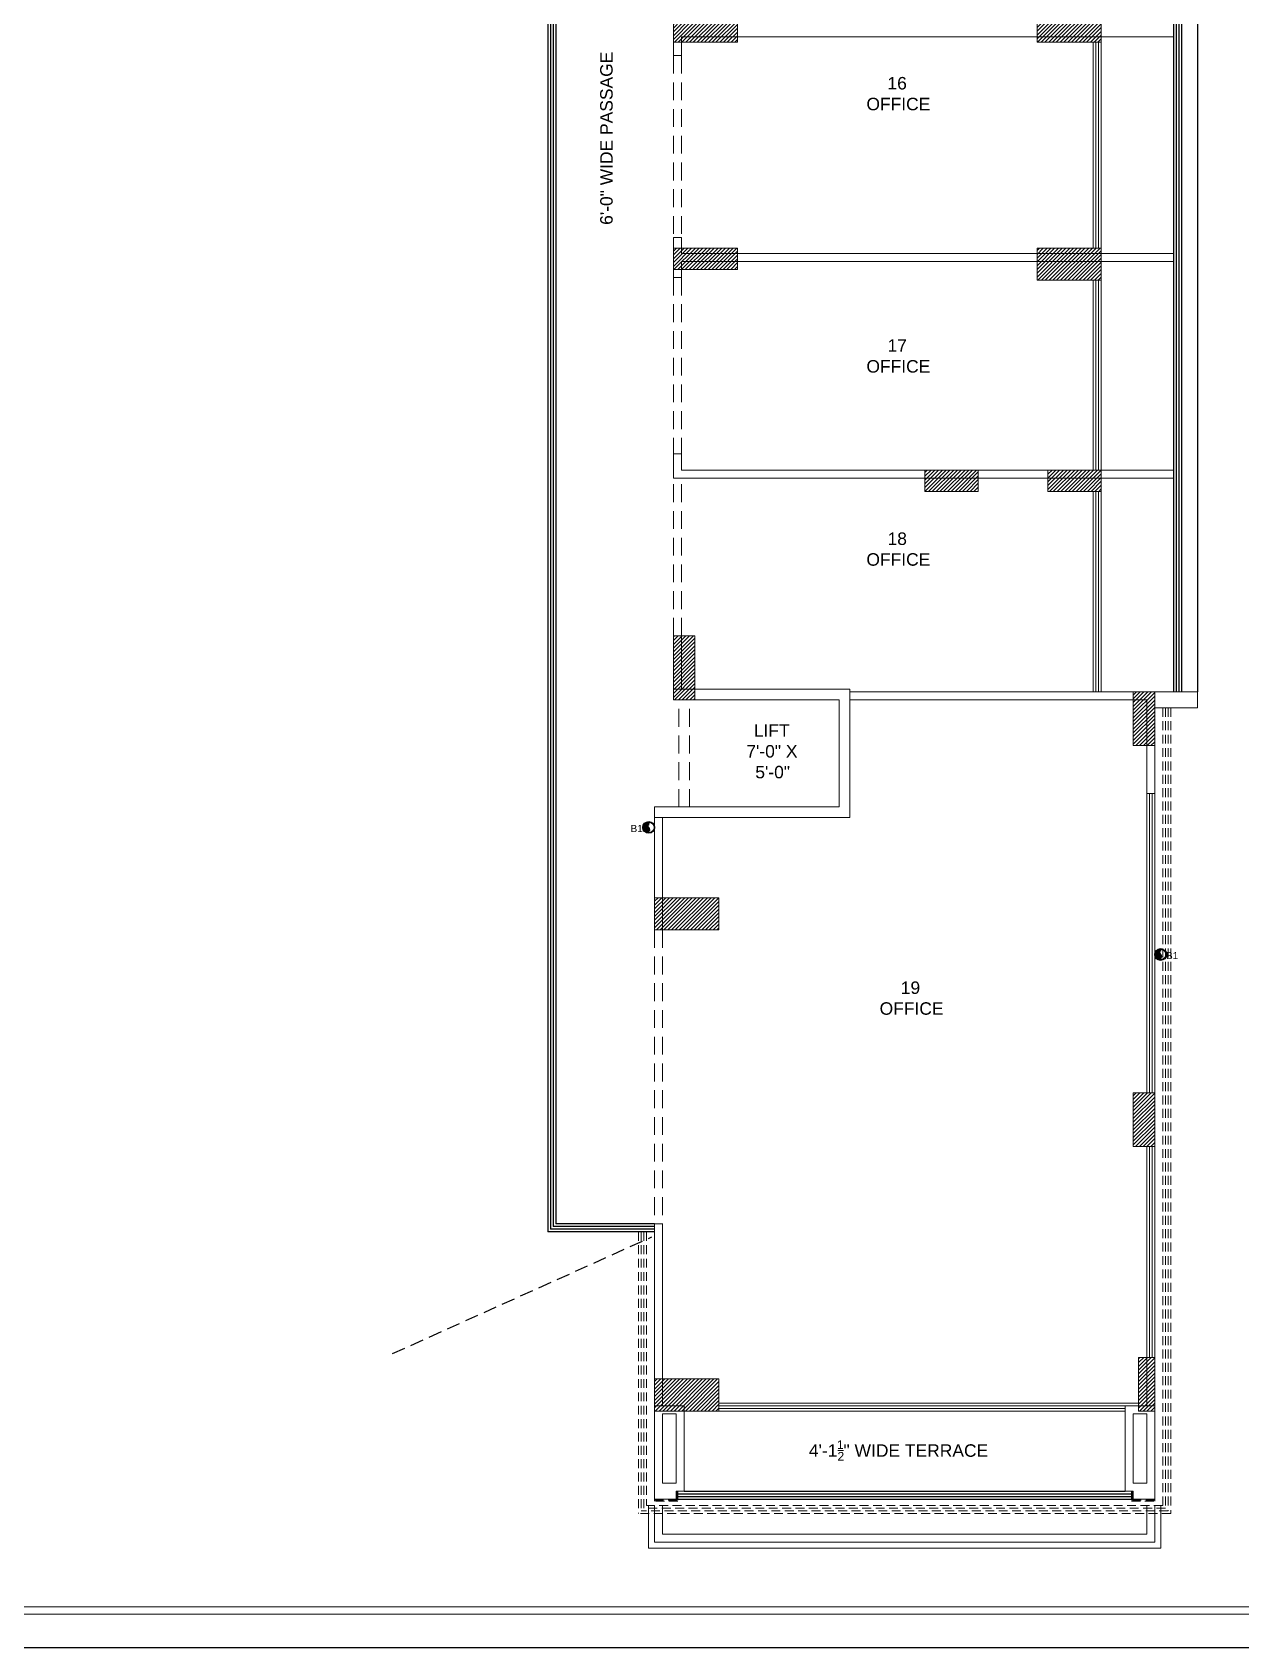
# Model space of a CAD drawing. Header units: inches. Extents: x 1807 to 67852, y 1160 to 20242.
# Drawn here: x 14572 to 15250, y 8125 to 9032 of the extents above; entities that cross this region are included whole.
import ezdxf

# ---------------------------------------------------------------- set-up
doc = ezdxf.new("R2010")
doc.units = ezdxf.units.IN
doc.header["$MEASUREMENT"] = 0
doc.linetypes.add('DASHED', pattern=[0.75, 0.5, -0.25])
doc.linetypes.add('DASHED2', pattern=[0.375, 0.25, -0.125])
for name, color, linetype, lineweight in [('02WINDOW & DOTTED', 8, 'Continuous', 20), ('4 upvc pip', 5, 'Continuous', 30), ('4 upvc pip hatch', 6, 'Continuous', 5), ('4. UPCV', 6, 'Continuous', 30), ('A-HATCH', 252, 'Continuous', 13), ('column_01', 7, 'Continuous', 18), ('dotted line 4', 32, 'DASHED2', 30), ('HATCH', 8, 'Continuous', 0), ('RAILING', 8, 'Continuous', 25), ('SHOP TEXT', 7, 'Continuous', 15), ('wall', 7, 'Continuous', 20)]:
    doc.layers.add(name, color=color, linetype=linetype, lineweight=lineweight)
doc.styles.add('Krupalu 1', font='arial.ttf')
pattern_1 = [(45, (0, -2407.892), (-1.0606601718, 1.0606601718), [])]

# ---------------------------------------------------------------- blocks, each defined once
blk = doc.blocks.new('rtytrut')
at = {"layer": 'HATCH'}
h = blk.add_hatch(dxfattribs=at)
h.set_pattern_fill('ANSI31', color=256, scale=12, style=0)
h.set_pattern_definition(pattern_1)
h.paths.add_polyline_path([(135781.18, -630540.39), (135817.18, -630540.39), (135817.18, -630552.39), (135781.18, -630552.39)])
h = blk.add_hatch(dxfattribs=at)
h.set_pattern_fill('ANSI31', color=256, scale=12, style=0)
h.set_pattern_definition(pattern_1)
h.paths.add_polyline_path([(136021.18, -630534.39), (135985.18, -630534.39), (135985.18, -630552.39), (136021.18, -630552.39)])
h = blk.add_hatch(dxfattribs=at)
h.set_pattern_fill('ANSI31', color=256, scale=12, style=0)
h.set_pattern_definition(pattern_1)
h.paths.add_polyline_path([(135781.18, -630679.89), (135817.18, -630679.89), (135817.18, -630667.89), (135781.18, -630667.89)])
h = blk.add_hatch(dxfattribs=at)
h.set_pattern_fill('ANSI31', color=256, scale=12, style=0)
h.set_pattern_definition(pattern_1)
h.paths.add_polyline_path([(136021.18, -630685.89), (135985.18, -630685.89), (135985.18, -630667.89), (136021.18, -630667.89)])
h = blk.add_hatch(dxfattribs=at)
h.set_pattern_fill('ANSI31', color=256, scale=12, style=0)
h.set_pattern_definition(pattern_1)
h.paths.add_polyline_path([(135922.18, -630804.39), (135952.18, -630804.39), (135952.18, -630792.39), (135922.18, -630792.39)])
h = blk.add_hatch(dxfattribs=at)
h.set_pattern_fill('ANSI31', color=256, scale=12, style=0)
h.set_pattern_definition(pattern_1)
h.paths.add_polyline_path([(136021.18, -630804.39), (135991.18, -630804.39), (135991.18, -630792.39), (136021.18, -630792.39)])
h = blk.add_hatch(dxfattribs=at)
h.set_pattern_fill('ANSI31', color=256, scale=12, style=0)
h.set_pattern_definition(pattern_1)
h.paths.add_polyline_path([(135793.18, -630921.39), (135793.18, -630885.39), (135781.18, -630885.39), (135781.18, -630921.39)])
h = blk.add_hatch(dxfattribs=at)
h.set_pattern_fill('ANSI31', color=256, scale=12, style=0)
h.set_pattern_definition(pattern_1)
h.paths.add_polyline_path([(136039.18, -630916.89), (136039.18, -630946.89), (136051.18, -630946.89), (136051.18, -630916.89)])
h = blk.add_hatch(dxfattribs=at)
h.set_pattern_fill('ANSI31', color=256, scale=12, style=0)
h.set_pattern_definition(pattern_1)
h.paths.add_polyline_path([(135770.68, -631032.39), (135806.68, -631032.39), (135806.68, -631050.39), (135770.68, -631050.39)])
h = blk.add_hatch(dxfattribs=at)
h.set_pattern_fill('ANSI31', color=256, scale=12, style=0)
h.set_pattern_definition(pattern_1)
h.paths.add_polyline_path([(136039.18, -631141.89), (136039.18, -631171.89), (136051.18, -631171.89), (136051.18, -631141.89)])
h = blk.add_hatch(dxfattribs=at)
h.set_pattern_fill('ANSI31', color=256, scale=12, style=0)
h.set_pattern_definition(pattern_1)
h.paths.add_polyline_path([(136051.18, -631320.39), (136051.18, -631290.39), (136042.18, -631290.39), (136042.18, -631320.39)])
h = blk.add_hatch(dxfattribs=at)
h.set_pattern_fill('ANSI31', color=256, scale=12, style=0)
h.set_pattern_definition(pattern_1)
h.paths.add_polyline_path([(135770.68, -631302.39), (135806.68, -631302.39), (135806.68, -631320.39), (135770.68, -631320.39)])
at = {"layer": 'column_01'}
for points in [[(135781.18, -630540.39), (135817.18, -630540.39), (135817.18, -630552.39), (135781.18, -630552.39)], [(136021.18, -630534.39), (135985.18, -630534.39), (135985.18, -630552.39), (136021.18, -630552.39)], [(135781.18, -630679.89), (135817.18, -630679.89), (135817.18, -630667.89), (135781.18, -630667.89)], [(136021.18, -630685.89), (135985.18, -630685.89), (135985.18, -630667.89), (136021.18, -630667.89)], [(135922.18, -630804.39), (135952.18, -630804.39), (135952.18, -630792.39), (135922.18, -630792.39)], [(136021.18, -630804.39), (135991.18, -630804.39), (135991.18, -630792.39), (136021.18, -630792.39)], [(135793.18, -630921.39), (135793.18, -630885.39), (135781.18, -630885.39), (135781.18, -630921.39)], [(136039.18, -630916.89), (136039.18, -630946.89), (136051.18, -630946.89), (136051.18, -630916.89)], [(135770.68, -631032.39), (135806.68, -631032.39), (135806.68, -631050.39), (135770.68, -631050.39)], [(136039.18, -631141.89), (136039.18, -631171.89), (136051.18, -631171.89), (136051.18, -631141.89)], [(136051.18, -631320.39), (136051.18, -631290.39), (136042.18, -631290.39), (136042.18, -631320.39)], [(135770.68, -631302.39), (135806.68, -631302.39), (135806.68, -631320.39), (135770.68, -631320.39)]]:
    blk.add_lwpolyline(points, close=True, dxfattribs=at)

msp = doc.modelspace()

# ---------------------------------------------------------------- hatches: boundary and pattern name
at = {"layer": '4 upvc pip hatch', "ltscale": 10}
h = msp.add_hatch(dxfattribs=at)
h.set_pattern_fill('ANSI31', color=256, scale=3, angle=180, style=0)
h.set_pattern_definition([(225, (78602.35774, 149311.60004), (0.2651650429, -0.2651650429), [])])
edge = h.paths.add_edge_path()
edge.add_spline(control_points=[(14917.97, 8588.63), (14917.56, 8588.07), (14916.53, 8586.68), (14918.8, 8584.62), (14917.81, 8583.23), (14917.41, 8582.66)], knot_values=[0, 0, 0, 0, 1.259254, 3.09623, 4.348223, 4.348223, 4.348223, 4.348223], degree=3, periodic=0)
edge.add_arc((14917.76, 8585.64), 3, 83.26204, 180)
edge.add_arc((14917.76, 8585.64), 3, 180, 265.93661)
h = msp.add_hatch(dxfattribs=at)
h.set_pattern_fill('ANSI31', color=256, scale=3, angle=180, style=0)
h.set_pattern_definition([(225, (78889.4589, 149240.29438), (0.2651650429, -0.2651650429), [])])
edge = h.paths.add_edge_path()
edge.add_spline(control_points=[(15205.08, 8517.32), (15204.66, 8516.76), (15203.63, 8515.37), (15205.9, 8513.32), (15204.91, 8511.92), (15204.51, 8511.35)], knot_values=[0, 0, 0, 0, 1.259254, 3.09623, 4.348223, 4.348223, 4.348223, 4.348223], degree=3, periodic=0)
edge.add_arc((15204.86, 8514.33), 3, 83.26204, 180)
edge.add_arc((15204.86, 8514.33), 3, 180, 265.93661)

# ---------------------------------------------------------------- linework, layer by layer
at = {"layer": '02WINDOW & DOTTED', "linetype": 'DASHED', "ltscale": 20}
for p, q in [((14931.56, 9018.67), (14931.56, 8916.67)), ((14931.56, 9018.67), (14931.56, 8916.67)), ((14931.56, 9018.67), (14931.56, 8916.67)), ((14931.56, 9018.67), (14931.56, 8916.67)), ((14936.06, 9018.67), (14936.06, 8916.67)), ((14936.06, 9018.67), (14936.06, 8916.67)), ((14936.06, 9018.67), (14936.06, 8916.67)), ((14936.06, 9018.67), (14936.06, 8916.67)), ((14931.56, 8894.17), (14931.56, 8795.17)), ((14931.56, 8894.17), (14931.56, 8795.17)), ((14931.56, 8894.17), (14931.56, 8795.17)), ((14931.56, 8894.17), (14931.56, 8795.17)), ((14936.06, 8894.17), (14936.06, 8795.17)), ((14936.06, 8894.17), (14936.06, 8795.17)), ((14936.06, 8894.17), (14936.06, 8795.17)), ((14936.06, 8894.17), (14936.06, 8795.17)), ((14931.56, 8693.17), (14931.56, 8781.67)), ((14931.56, 8693.17), (14931.56, 8781.67)), ((14931.56, 8693.17), (14931.56, 8781.67)), ((14931.56, 8693.17), (14931.56, 8781.67)), ((14936.06, 8693.17), (14936.06, 8781.67)), ((14936.06, 8693.17), (14936.06, 8781.67)), ((14936.06, 8693.17), (14936.06, 8781.67)), ((14936.06, 8693.17), (14936.06, 8781.67)), ((14934.56, 8597.17), (14934.56, 8657.17)), ((14934.56, 8597.17), (14934.56, 8657.17)), ((14934.56, 8597.17), (14934.56, 8657.17)), ((14934.56, 8597.17), (14934.56, 8657.17)), ((14940.56, 8597.17), (14940.56, 8657.17)), ((14940.56, 8597.17), (14940.56, 8657.17)), ((14940.56, 8597.17), (14940.56, 8657.17)), ((14940.56, 8597.17), (14940.56, 8657.17)), ((14921.06, 8528.17), (14921.06, 8363.17)), ((14921.06, 8528.17), (14921.06, 8363.17)), ((14921.06, 8528.17), (14921.06, 8363.17)), ((14921.06, 8528.17), (14921.06, 8363.17)), ((14925.56, 8528.17), (14925.56, 8363.17)), ((14925.56, 8528.17), (14925.56, 8363.17)), ((14925.56, 8528.17), (14925.56, 8363.17)), ((14925.56, 8528.17), (14925.56, 8363.17))]:
    msp.add_line(p, q, dxfattribs=at)
at = {"layer": '02WINDOW & DOTTED', "ltscale": 20}
for p, q in [((15167.06, 9026.17), (15167.06, 8910.67)), ((15167.06, 9026.17), (15167.06, 8910.67)), ((15167.06, 9026.17), (15167.06, 8910.67)), ((15167.06, 9026.17), (15167.06, 8910.67)), ((15168.56, 9026.17), (15168.56, 8910.67)), ((15168.56, 9026.17), (15168.56, 8910.67)), ((15168.56, 9026.17), (15168.56, 8910.67)), ((15168.56, 9026.17), (15168.56, 8910.67)), ((15170.06, 9026.17), (15170.06, 8910.67)), ((15170.06, 9026.17), (15170.06, 8910.67)), ((15170.06, 9026.17), (15170.06, 8910.67)), ((15170.06, 9026.17), (15170.06, 8910.67)), ((15171.56, 9026.17), (15171.56, 8910.67)), ((15171.56, 9026.17), (15171.56, 8910.67)), ((15171.56, 9026.17), (15171.56, 8910.67)), ((15171.56, 9026.17), (15171.56, 8910.67)), ((15167.06, 8892.67), (15167.06, 8786.17)), ((15167.06, 8892.67), (15167.06, 8786.17)), ((15167.06, 8892.67), (15167.06, 8786.17)), ((15167.06, 8892.67), (15167.06, 8786.17)), ((15168.56, 8892.67), (15168.56, 8786.17)), ((15168.56, 8892.67), (15168.56, 8786.17)), ((15168.56, 8892.67), (15168.56, 8786.17)), ((15168.56, 8892.67), (15168.56, 8786.17)), ((15170.06, 8892.67), (15170.06, 8786.17)), ((15170.06, 8892.67), (15170.06, 8786.17)), ((15170.06, 8892.67), (15170.06, 8786.17)), ((15170.06, 8892.67), (15170.06, 8786.17)), ((15171.56, 8892.67), (15171.56, 8786.17)), ((15171.56, 8892.67), (15171.56, 8786.17)), ((15171.56, 8892.67), (15171.56, 8786.17)), ((15171.56, 8892.67), (15171.56, 8786.17)), ((15167.06, 8774.17), (15167.06, 8661.67)), ((15167.06, 8774.17), (15167.06, 8661.67)), ((15167.06, 8774.17), (15167.06, 8661.67)), ((15167.06, 8774.17), (15167.06, 8661.67)), ((15168.56, 8774.17), (15168.56, 8661.67)), ((15168.56, 8774.17), (15168.56, 8661.67)), ((15168.56, 8774.17), (15168.56, 8661.67)), ((15168.56, 8774.17), (15168.56, 8661.67)), ((15170.06, 8774.17), (15170.06, 8661.67)), ((15170.06, 8774.17), (15170.06, 8661.67)), ((15170.06, 8774.17), (15170.06, 8661.67)), ((15170.06, 8774.17), (15170.06, 8661.67)), ((15171.56, 8774.17), (15171.56, 8661.67)), ((15171.56, 8774.17), (15171.56, 8661.67)), ((15171.56, 8774.17), (15171.56, 8661.67)), ((15171.56, 8774.17), (15171.56, 8661.67)), ((15197.06, 8604.67), (15197.06, 8436.67)), ((15197.06, 8604.67), (15197.06, 8436.67)), ((15197.06, 8604.67), (15197.06, 8436.67)), ((15197.06, 8604.67), (15197.06, 8436.67)), ((15198.56, 8604.67), (15198.56, 8436.67)), ((15198.56, 8604.67), (15198.56, 8436.67)), ((15198.56, 8604.67), (15198.56, 8436.67)), ((15198.56, 8604.67), (15198.56, 8436.67)), ((15200.06, 8604.67), (15200.06, 8436.67)), ((15200.06, 8604.67), (15200.06, 8436.67)), ((15200.06, 8604.67), (15200.06, 8436.67)), ((15200.06, 8604.67), (15200.06, 8436.67)), ((15201.56, 8604.67), (15201.56, 8436.67)), ((15201.56, 8604.67), (15201.56, 8436.67)), ((15201.56, 8604.67), (15201.56, 8436.67)), ((15201.56, 8604.67), (15201.56, 8436.67)), ((15197.06, 8288.17), (15197.06, 8406.67)), ((15197.06, 8288.17), (15197.06, 8406.67)), ((15197.06, 8288.17), (15197.06, 8406.67)), ((15197.06, 8288.17), (15197.06, 8406.67)), ((15198.56, 8288.17), (15198.56, 8406.67)), ((15198.56, 8288.17), (15198.56, 8406.67)), ((15198.56, 8288.17), (15198.56, 8406.67)), ((15198.56, 8288.17), (15198.56, 8406.67)), ((15200.06, 8288.17), (15200.06, 8406.67)), ((15200.06, 8288.17), (15200.06, 8406.67)), ((15200.06, 8288.17), (15200.06, 8406.67)), ((15200.06, 8288.17), (15200.06, 8406.67)), ((15201.56, 8288.17), (15201.56, 8406.67)), ((15201.56, 8288.17), (15201.56, 8406.67)), ((15201.56, 8288.17), (15201.56, 8406.67)), ((15201.56, 8288.17), (15201.56, 8406.67)), ((14957.06, 8262.67), (15192.56, 8262.67)), ((14957.06, 8262.67), (15192.56, 8262.67)), ((14957.06, 8262.67), (15192.56, 8262.67)), ((14957.06, 8262.67), (15192.56, 8262.67)), ((14957.06, 8261.17), (15192.56, 8261.17)), ((14957.06, 8261.17), (15192.56, 8261.17)), ((14957.06, 8261.17), (15192.56, 8261.17)), ((14957.06, 8261.17), (15192.56, 8261.17)), ((14957.06, 8259.67), (15185.06, 8259.67)), ((14957.06, 8259.67), (15185.06, 8259.67)), ((14957.06, 8259.67), (15185.06, 8259.67)), ((14957.06, 8259.67), (15185.06, 8259.67)), ((14957.06, 8258.17), (15185.06, 8258.17)), ((14957.06, 8258.17), (15185.06, 8258.17)), ((14957.06, 8258.17), (15185.06, 8258.17)), ((14957.06, 8258.17), (15185.06, 8258.17))]:
    msp.add_line(p, q, dxfattribs=at)
at = {"layer": '02WINDOW & DOTTED', "linetype": 'DASHED', "ltscale": 10}
for p, q in [((15206.06, 8652.67), (15206.06, 8205.17)), ((15206.06, 8652.67), (15206.06, 8205.17)), ((15206.06, 8652.67), (15206.06, 8205.17)), ((15206.06, 8652.67), (15206.06, 8205.17)), ((15207.56, 8652.67), (15207.56, 8203.67)), ((15207.56, 8652.67), (15207.56, 8203.67)), ((15207.56, 8652.67), (15207.56, 8203.67)), ((15207.56, 8652.67), (15207.56, 8203.67)), ((15209.06, 8652.67), (15209.06, 8202.17)), ((15209.06, 8652.67), (15209.06, 8202.17)), ((15209.06, 8652.67), (15209.06, 8202.17)), ((15209.06, 8652.67), (15209.06, 8202.17)), ((15210.56, 8652.67), (15210.56, 8200.67)), ((15210.56, 8652.67), (15210.56, 8200.67)), ((15210.56, 8652.67), (15210.56, 8200.67)), ((15210.56, 8652.67), (15210.56, 8200.67)), ((14912.06, 8358.67), (14912.06, 8200.67)), ((14912.06, 8358.67), (14912.06, 8200.67)), ((14912.06, 8358.67), (14912.06, 8200.67)), ((14912.06, 8358.67), (14912.06, 8200.67)), ((14913.56, 8358.67), (14913.56, 8202.17)), ((14913.56, 8358.67), (14913.56, 8202.17)), ((14913.56, 8358.67), (14913.56, 8202.17)), ((14913.56, 8358.67), (14913.56, 8202.17)), ((14915.06, 8358.67), (14915.06, 8203.67)), ((14915.06, 8358.67), (14915.06, 8203.67)), ((14915.06, 8358.67), (14915.06, 8203.67)), ((14915.06, 8358.67), (14915.06, 8203.67)), ((14916.56, 8358.67), (14916.56, 8205.17)), ((14916.56, 8358.67), (14916.56, 8205.17)), ((14916.56, 8358.67), (14916.56, 8205.17)), ((14916.56, 8358.67), (14916.56, 8205.17)), ((14933.56, 8213.17), (14933.56, 8208.17)), ((14933.56, 8213.17), (14933.56, 8208.17)), ((14933.56, 8213.17), (14933.56, 8208.17)), ((14933.56, 8213.17), (14933.56, 8208.17)), ((14934.06, 8213.17), (14934.06, 8207.67)), ((14934.06, 8213.17), (14934.06, 8207.67)), ((14934.06, 8213.17), (14934.06, 8207.67)), ((14934.06, 8213.17), (14934.06, 8207.67)), ((15188.56, 8213.17), (15188.56, 8207.67)), ((15188.56, 8213.17), (15188.56, 8207.67)), ((15188.56, 8213.17), (15188.56, 8207.67)), ((15188.56, 8213.17), (15188.56, 8207.67)), ((15189.06, 8213.17), (15189.06, 8208.17)), ((15189.06, 8213.17), (15189.06, 8208.17)), ((15189.06, 8213.17), (15189.06, 8208.17)), ((15189.06, 8213.17), (15189.06, 8208.17)), ((15207.56, 8203.67), (14915.06, 8203.67)), ((15207.56, 8203.67), (14915.06, 8203.67)), ((15207.56, 8203.67), (14915.06, 8203.67)), ((15207.56, 8203.67), (14915.06, 8203.67)), ((15206.06, 8205.17), (14916.56, 8205.17)), ((15206.06, 8205.17), (14916.56, 8205.17)), ((15206.06, 8205.17), (14916.56, 8205.17)), ((15206.06, 8205.17), (14916.56, 8205.17)), ((14921.06, 8208.67), (14921.06, 8207.67)), ((14921.06, 8208.67), (14921.06, 8207.67)), ((14921.06, 8208.67), (14921.06, 8207.67)), ((14921.06, 8208.67), (14921.06, 8207.67)), ((14933.56, 8208.17), (14921.06, 8208.17)), ((14933.56, 8208.17), (14921.06, 8208.17)), ((14933.56, 8208.17), (14921.06, 8208.17)), ((14933.56, 8208.17), (14921.06, 8208.17)), ((14934.06, 8207.67), (14921.06, 8207.67)), ((14934.06, 8207.67), (14921.06, 8207.67)), ((14934.06, 8207.67), (14921.06, 8207.67)), ((14934.06, 8207.67), (14921.06, 8207.67)), ((15188.56, 8207.67), (15201.56, 8207.67)), ((15188.56, 8207.67), (15201.56, 8207.67)), ((15188.56, 8207.67), (15201.56, 8207.67)), ((15188.56, 8207.67), (15201.56, 8207.67)), ((15189.06, 8208.17), (15201.56, 8208.17)), ((15189.06, 8208.17), (15201.56, 8208.17)), ((15189.06, 8208.17), (15201.56, 8208.17)), ((15189.06, 8208.17), (15201.56, 8208.17)), ((15201.56, 8208.67), (15201.56, 8207.67)), ((15201.56, 8208.67), (15201.56, 8207.67)), ((15201.56, 8208.67), (15201.56, 8207.67)), ((15201.56, 8208.67), (15201.56, 8207.67)), ((15210.56, 8200.67), (14912.06, 8200.67)), ((15210.56, 8200.67), (14912.06, 8200.67)), ((15210.56, 8200.67), (14912.06, 8200.67)), ((15210.56, 8200.67), (14912.06, 8200.67)), ((15209.06, 8202.17), (14913.56, 8202.17)), ((15209.06, 8202.17), (14913.56, 8202.17)), ((15209.06, 8202.17), (14913.56, 8202.17)), ((15209.06, 8202.17), (14913.56, 8202.17))]:
    msp.add_line(p, q, dxfattribs=at)
at = {"layer": '4 upvc pip'}
msp.add_lwpolyline([(13894.17, 9838.79), (16317.37, 9838.79), (16317.37, 8125.42), (13894.17, 8125.42)], close=True, dxfattribs=at)
at = {"layer": '4. UPCV', "ltscale": 10}
for centre, radius in [((14917.76, 8585.64), 3.3), ((14917.76, 8585.64), 3), ((15204.86, 8514.33), 3.3), ((15204.86, 8514.33), 3)]:
    msp.add_circle(centre, radius, dxfattribs=at)
for points in [[(14917.97, 8588.63), (14917.56, 8588.07), (14916.53, 8586.68), (14918.8, 8584.62), (14917.81, 8583.23), (14917.41, 8582.66)], [(15205.08, 8517.32), (15204.66, 8516.76), (15203.63, 8515.37), (15205.9, 8513.32), (15204.91, 8511.92), (15204.51, 8511.35)]]:
    msp.add_open_spline(points, degree=3, knots=[0, 0, 0, 0, 1.888881, 4.644345, 6.522333, 6.522333, 6.522333, 6.522333], dxfattribs=at)
at = {"layer": 'A-HATCH'}
for points in [[(16251.63, 9820.03), (13955.84, 9820.03, 0.414214), (13912.94, 9777.12), (13912.94, 8191.17, 0.414214), (13959.92, 8144.18), (16248.57, 8144.18, 0.414214), (16298.61, 8194.22), (16298.61, 9773.04, 0.414214)], [(16251.63, 9815.86), (13955.84, 9815.86, 0.414214), (13917.11, 9777.12), (13917.11, 8191.17, 0.414214), (13959.92, 8148.35), (16248.57, 8148.35, 0.414214), (16294.44, 8194.22), (16294.44, 9773.04, 0.414214)]]:
    msp.add_lwpolyline(points, format="xyb", close=True, dxfattribs=at)
at = {"layer": 'dotted line 4', "ltscale": 30}
msp.add_line((14774.06, 8290.44), (14919.56, 8355.93), dxfattribs=at)
at = {"layer": 'RAILING'}
for p, q in [((15212.06, 9395.17), (15212.06, 8661.67)), ((15212.06, 9395.17), (15212.06, 8661.67)), ((15212.06, 9395.17), (15212.06, 8661.67)), ((15213.56, 9395.17), (15213.56, 8661.67)), ((15213.56, 9395.17), (15213.56, 8661.67)), ((15213.56, 9395.17), (15213.56, 8661.67)), ((15213.56, 9395.17), (15213.56, 8661.67)), ((15215.06, 9395.17), (15215.06, 8661.67)), ((15215.06, 9395.17), (15215.06, 8661.67)), ((15215.06, 9395.17), (15215.06, 8661.67)), ((15215.06, 9395.17), (15215.06, 8661.67)), ((15216.56, 9395.17), (15216.56, 8661.67)), ((15216.56, 9395.17), (15216.56, 8661.67)), ((15216.56, 9395.17), (15216.56, 8661.67)), ((15216.56, 9395.17), (15216.56, 8661.67)), ((15225.56, 9395.17), (15225.56, 8661.67)), ((15225.56, 9395.17), (15225.56, 8661.67)), ((15225.56, 9395.17), (15225.56, 8661.67)), ((15225.56, 9395.17), (15225.56, 8661.67)), ((14864.06, 9372.67), (14864.06, 8361.67)), ((14864.06, 9372.67), (14864.06, 8361.67)), ((14864.06, 9372.67), (14864.06, 8361.67)), ((14864.06, 9372.67), (14864.06, 8361.67)), ((14865.56, 9372.67), (14865.56, 8363.17)), ((14865.56, 9372.67), (14865.56, 8363.17)), ((14865.56, 9372.67), (14865.56, 8363.17)), ((14865.56, 9372.67), (14865.56, 8363.17)), ((14861.06, 9368.17), (14861.06, 8358.67)), ((14861.06, 9368.17), (14861.06, 8358.67)), ((14861.06, 9368.17), (14861.06, 8358.67)), ((14861.06, 9368.17), (14861.06, 8358.67)), ((14862.56, 9368.17), (14862.56, 8360.17)), ((14862.56, 9368.17), (14862.56, 8360.17)), ((14862.56, 9368.17), (14862.56, 8360.17)), ((14862.56, 9368.17), (14862.56, 8360.17)), ((14921.06, 8358.67), (14861.06, 8358.67)), ((14921.06, 8358.67), (14861.06, 8358.67)), ((14921.06, 8358.67), (14861.06, 8358.67)), ((14921.06, 8358.67), (14861.06, 8358.67)), ((14921.06, 8360.17), (14862.56, 8360.17)), ((14921.06, 8360.17), (14862.56, 8360.17)), ((14921.06, 8360.17), (14862.56, 8360.17)), ((14921.06, 8360.17), (14862.56, 8360.17)), ((14921.06, 8361.67), (14864.06, 8361.67)), ((14921.06, 8361.67), (14864.06, 8361.67)), ((14921.06, 8361.67), (14864.06, 8361.67)), ((14921.06, 8361.67), (14864.06, 8361.67)), ((14921.06, 8363.17), (14865.56, 8363.17)), ((14921.06, 8363.17), (14865.56, 8363.17)), ((14921.06, 8363.17), (14865.56, 8363.17)), ((14921.06, 8363.17), (14865.56, 8363.17)), ((14933.06, 8211.67), (15189.56, 8211.67)), ((14933.06, 8211.67), (15189.56, 8211.67)), ((14933.06, 8211.67), (15189.56, 8211.67)), ((14933.06, 8211.67), (15189.56, 8211.67)), ((14937.56, 8213.17), (15185.06, 8213.17)), ((14937.56, 8213.17), (15185.06, 8213.17)), ((14937.56, 8213.17), (15185.06, 8213.17)), ((14937.56, 8213.17), (15185.06, 8213.17)), ((14933.06, 8210.17), (15189.56, 8210.17)), ((14933.06, 8210.17), (15189.56, 8210.17)), ((14933.06, 8210.17), (15189.56, 8210.17)), ((14933.06, 8210.17), (15189.56, 8210.17)), ((14933.06, 8208.67), (15189.56, 8208.67)), ((14933.06, 8208.67), (15189.56, 8208.67)), ((14933.06, 8208.67), (15189.56, 8208.67)), ((14933.06, 8208.67), (15189.56, 8208.67))]:
    msp.add_line(p, q, dxfattribs=at)
at = {"layer": 'SHOP TEXT', "ltscale": 0.1}
msp.add_line((15023.78, 8236.03), (15027.01, 8236.03), dxfattribs=at)
msp.add_line((15023.78, 8236.03), (15027.01, 8236.03), dxfattribs=at)
msp.add_line((15023.78, 8236.03), (15027.01, 8236.03), dxfattribs=at)
msp.add_line((15023.78, 8236.03), (15027.01, 8236.03), dxfattribs=at)
at = {"layer": 'wall'}
for p, q in [((14931.56, 9044.17), (14931.56, 9018.67)), ((14931.56, 9044.17), (14931.56, 9018.67)), ((14931.56, 9044.17), (14931.56, 9018.67)), ((14931.56, 9044.17), (14931.56, 9018.67)), ((14936.06, 9029.17), (14936.06, 9018.67)), ((14936.06, 9029.17), (15212.06, 9029.17)), ((14936.06, 9029.17), (15212.06, 9029.17)), ((14936.06, 9029.17), (14936.06, 9018.67)), ((14936.06, 9029.17), (15212.06, 9029.17)), ((14936.06, 9029.17), (15212.06, 9029.17)), ((14936.06, 9029.17), (14936.06, 9018.67)), ((14936.06, 9029.17), (14936.06, 9018.67)), ((14931.56, 9018.67), (14936.06, 9018.67)), ((14931.56, 9018.67), (14936.06, 9018.67)), ((14931.56, 9018.67), (14936.06, 9018.67)), ((14931.56, 9018.67), (14936.06, 9018.67)), ((14931.56, 8916.67), (14936.06, 8916.67)), ((14931.56, 8916.67), (14931.56, 8894.17)), ((14931.56, 8916.67), (14936.06, 8916.67)), ((14931.56, 8916.67), (14931.56, 8894.17)), ((14931.56, 8916.67), (14936.06, 8916.67)), ((14931.56, 8916.67), (14931.56, 8894.17)), ((14931.56, 8916.67), (14936.06, 8916.67)), ((14931.56, 8916.67), (14931.56, 8894.17)), ((14936.06, 8916.67), (14936.06, 8907.67)), ((14936.06, 8916.67), (14936.06, 8907.67)), ((14936.06, 8916.67), (14936.06, 8907.67)), ((14936.06, 8916.67), (14936.06, 8907.67)), ((14936.06, 8907.67), (15212.06, 8907.67)), ((14936.06, 8907.67), (15212.06, 8907.67)), ((14936.06, 8907.67), (15212.06, 8907.67)), ((14936.06, 8907.67), (15212.06, 8907.67)), ((14936.06, 8903.17), (14936.06, 8894.17)), ((14936.06, 8903.17), (15212.06, 8903.17)), ((14936.06, 8903.17), (15212.06, 8903.17)), ((14936.06, 8903.17), (14936.06, 8894.17)), ((14936.06, 8903.17), (15212.06, 8903.17)), ((14936.06, 8903.17), (15212.06, 8903.17)), ((14936.06, 8903.17), (14936.06, 8894.17)), ((14936.06, 8903.17), (14936.06, 8894.17)), ((14931.56, 8894.17), (14936.06, 8894.17)), ((14931.56, 8894.17), (14936.06, 8894.17)), ((14931.56, 8894.17), (14936.06, 8894.17)), ((14931.56, 8894.17), (14936.06, 8894.17)), ((14931.56, 8795.17), (14936.06, 8795.17)), ((14931.56, 8795.17), (14931.56, 8781.67)), ((14931.56, 8795.17), (14936.06, 8795.17)), ((14931.56, 8795.17), (14931.56, 8781.67)), ((14931.56, 8795.17), (14936.06, 8795.17)), ((14931.56, 8795.17), (14931.56, 8781.67)), ((14931.56, 8795.17), (14936.06, 8795.17)), ((14931.56, 8795.17), (14931.56, 8781.67)), ((14936.06, 8795.17), (14936.06, 8786.17)), ((14936.06, 8795.17), (14936.06, 8786.17)), ((14936.06, 8795.17), (14936.06, 8786.17)), ((14936.06, 8795.17), (14936.06, 8786.17)), ((14936.06, 8786.17), (15212.06, 8786.17)), ((14936.06, 8786.17), (15212.06, 8786.17)), ((14936.06, 8786.17), (15212.06, 8786.17)), ((14936.06, 8786.17), (15212.06, 8786.17)), ((14931.56, 8781.67), (15212.06, 8781.67)), ((14931.56, 8781.67), (15212.06, 8781.67)), ((14931.56, 8781.67), (15212.06, 8781.67)), ((14931.56, 8781.67), (15212.06, 8781.67)), ((14931.56, 8693.17), (14931.56, 8657.17)), ((14931.56, 8693.17), (14936.06, 8693.17)), ((14931.56, 8693.17), (14931.56, 8657.17)), ((14931.56, 8693.17), (14936.06, 8693.17)), ((14931.56, 8693.17), (14936.06, 8693.17)), ((14931.56, 8693.17), (14931.56, 8657.17)), ((14931.56, 8693.17), (14931.56, 8657.17)), ((14931.56, 8693.17), (14936.06, 8693.17)), ((14936.06, 8693.17), (14936.06, 8663.17)), ((14936.06, 8693.17), (14936.06, 8663.17)), ((14936.06, 8693.17), (14936.06, 8663.17)), ((14936.06, 8693.17), (14936.06, 8663.17)), ((14931.56, 8663.17), (15030.56, 8663.17)), ((14931.56, 8663.17), (15030.56, 8663.17)), ((14931.56, 8663.17), (15030.56, 8663.17)), ((14931.56, 8663.17), (15030.56, 8663.17)), ((14931.56, 8657.17), (15024.56, 8657.17)), ((14931.56, 8657.17), (15024.56, 8657.17)), ((14931.56, 8657.17), (15024.56, 8657.17)), ((14931.56, 8657.17), (15024.56, 8657.17)), ((15024.56, 8657.17), (15024.56, 8597.17)), ((15024.56, 8657.17), (15024.56, 8597.17)), ((15024.56, 8657.17), (15024.56, 8597.17)), ((15024.56, 8657.17), (15024.56, 8597.17)), ((15030.56, 8663.17), (15030.56, 8591.17)), ((15030.56, 8663.17), (15030.56, 8591.17)), ((15030.56, 8663.17), (15030.56, 8591.17)), ((15030.56, 8663.17), (15030.56, 8591.17)), ((15030.56, 8661.67), (15225.56, 8661.67)), ((15030.56, 8661.67), (15225.56, 8661.67)), ((15030.56, 8661.67), (15225.56, 8661.67)), ((15030.56, 8661.67), (15225.56, 8661.67)), ((15030.56, 8657.17), (15197.06, 8657.17)), ((15030.56, 8657.17), (15197.06, 8657.17)), ((15030.56, 8657.17), (15197.06, 8657.17)), ((15030.56, 8657.17), (15197.06, 8657.17)), ((15197.06, 8657.18), (15197.06, 8604.67)), ((15197.06, 8657.18), (15197.06, 8604.67)), ((15197.06, 8657.18), (15197.06, 8604.67)), ((15197.06, 8657.18), (15197.06, 8604.67)), ((15201.56, 8661.67), (15201.56, 8604.67)), ((15201.56, 8661.67), (15201.56, 8604.67)), ((15201.56, 8661.67), (15201.56, 8604.67)), ((15201.56, 8661.67), (15201.56, 8604.67)), ((15225.56, 8661.67), (15225.56, 8652.67)), ((15225.56, 8661.67), (15225.56, 8652.67)), ((15225.56, 8661.67), (15225.56, 8652.67)), ((15225.56, 8661.67), (15225.56, 8652.67)), ((15201.56, 8652.67), (15225.56, 8652.67)), ((15201.56, 8652.67), (15225.56, 8652.67)), ((15201.56, 8652.67), (15225.56, 8652.67)), ((15201.56, 8652.67), (15225.56, 8652.67)), ((15197.06, 8604.67), (15201.56, 8604.67)), ((15197.06, 8604.67), (15201.56, 8604.67)), ((15197.06, 8604.67), (15201.56, 8604.67)), ((15197.06, 8604.67), (15201.56, 8604.67)), ((14921.06, 8597.17), (15024.56, 8597.17)), ((14921.06, 8597.17), (14921.06, 8528.17)), ((14921.06, 8597.17), (15024.56, 8597.17)), ((14921.06, 8597.17), (14921.06, 8528.17)), ((14921.06, 8597.17), (15024.56, 8597.17)), ((14921.06, 8597.17), (14921.06, 8528.17)), ((14921.06, 8597.17), (15024.56, 8597.17)), ((14921.06, 8597.17), (14921.06, 8528.17)), ((14921.06, 8591.17), (15030.56, 8591.17)), ((14921.06, 8591.17), (15030.56, 8591.17)), ((14921.06, 8591.17), (15030.56, 8591.17)), ((14921.06, 8591.17), (15030.56, 8591.17)), ((14925.56, 8591.17), (14925.56, 8528.17)), ((14925.56, 8591.17), (14925.56, 8528.17)), ((14925.56, 8591.17), (14925.56, 8528.17)), ((14925.56, 8591.17), (14925.56, 8528.17)), ((14921.06, 8528.17), (14925.56, 8528.17)), ((14921.06, 8528.17), (14925.56, 8528.17)), ((14921.06, 8528.17), (14925.56, 8528.17)), ((14921.06, 8528.17), (14925.56, 8528.17)), ((14921.06, 8363.17), (14921.06, 8208.67)), ((14921.06, 8363.17), (14925.56, 8363.17)), ((14921.06, 8363.17), (14921.06, 8208.67)), ((14921.06, 8363.17), (14925.56, 8363.17)), ((14921.06, 8363.17), (14921.06, 8208.67)), ((14921.06, 8363.17), (14925.56, 8363.17)), ((14921.06, 8363.17), (14921.06, 8208.67)), ((14921.06, 8363.17), (14925.56, 8363.17)), ((14921.22, 8363.17), (14925.72, 8363.17)), ((14921.22, 8363.17), (14925.72, 8363.17)), ((14921.22, 8363.17), (14925.72, 8363.17)), ((14921.22, 8363.17), (14925.72, 8363.17)), ((14925.56, 8363.17), (14925.56, 8261.17)), ((14925.56, 8363.17), (14925.56, 8261.17)), ((14925.56, 8363.17), (14925.56, 8261.17)), ((14925.56, 8363.17), (14925.56, 8261.17)), ((15197.06, 8288.17), (15197.06, 8261.17)), ((15201.56, 8288.17), (15197.06, 8288.17)), ((15197.06, 8288.17), (15197.06, 8261.17)), ((15201.56, 8288.17), (15197.06, 8288.17)), ((15197.06, 8288.17), (15197.06, 8261.17)), ((15201.56, 8288.17), (15197.06, 8288.17)), ((15197.06, 8288.17), (15197.06, 8261.17)), ((15201.56, 8288.17), (15197.06, 8288.17)), ((15201.56, 8288.17), (15201.56, 8208.67)), ((15201.56, 8288.17), (15201.56, 8208.67)), ((15201.56, 8288.17), (15201.56, 8208.67)), ((15201.56, 8288.17), (15201.56, 8208.67)), ((14937.56, 8261.17), (14921.06, 8261.17)), ((14937.56, 8261.17), (14921.06, 8261.17)), ((14937.56, 8261.17), (14921.06, 8261.17)), ((14937.56, 8261.17), (14921.06, 8261.17)), ((14937.56, 8261.17), (14937.56, 8213.17)), ((14937.56, 8261.17), (14937.56, 8213.17)), ((14937.56, 8261.17), (14937.56, 8213.17)), ((14937.56, 8261.17), (14937.56, 8213.17)), ((15185.06, 8261.17), (15201.56, 8261.17)), ((15185.06, 8261.17), (15185.06, 8213.17)), ((15185.06, 8261.17), (15201.56, 8261.17)), ((15185.06, 8261.17), (15185.06, 8213.17)), ((15185.06, 8261.17), (15201.56, 8261.17)), ((15185.06, 8261.17), (15185.06, 8213.17)), ((15185.06, 8261.17), (15201.56, 8261.17)), ((15185.06, 8261.17), (15185.06, 8213.17)), ((15201.56, 8262.67), (15201.56, 8262.67)), ((15201.56, 8262.67), (15201.56, 8262.67)), ((15201.56, 8262.67), (15201.56, 8262.67)), ((15201.56, 8262.67), (15201.56, 8262.67)), ((15201.56, 8261.17), (15201.56, 8261.17)), ((15201.56, 8261.17), (15201.56, 8261.17)), ((15201.56, 8261.17), (15201.56, 8261.17)), ((15201.56, 8261.17), (15201.56, 8261.17)), ((15201.56, 8259.67), (15201.56, 8259.67)), ((15201.56, 8259.67), (15201.56, 8259.67)), ((15201.56, 8259.67), (15201.56, 8259.67)), ((15201.56, 8259.67), (15201.56, 8259.67)), ((15201.56, 8258.17), (15201.56, 8258.17)), ((15201.56, 8258.17), (15201.56, 8258.17)), ((15201.56, 8258.17), (15201.56, 8258.17)), ((15201.56, 8258.17), (15201.56, 8258.17)), ((14925.56, 8256.67), (14925.56, 8237.17)), ((14925.56, 8256.67), (14925.56, 8217.67)), ((14933.06, 8256.67), (14925.56, 8256.67)), ((14925.56, 8256.67), (14925.56, 8237.17)), ((14925.56, 8256.67), (14925.56, 8217.67)), ((14933.06, 8256.67), (14925.56, 8256.67)), ((14925.56, 8256.67), (14925.56, 8237.17)), ((14925.56, 8256.67), (14925.56, 8217.67)), ((14933.06, 8256.67), (14925.56, 8256.67)), ((14925.56, 8256.67), (14925.56, 8237.17)), ((14925.56, 8256.67), (14925.56, 8217.67)), ((14933.06, 8256.67), (14925.56, 8256.67)), ((14933.06, 8256.67), (14933.06, 8217.67)), ((14933.06, 8256.67), (14933.06, 8217.67)), ((14933.06, 8256.67), (14933.06, 8217.67)), ((14933.06, 8256.67), (14933.06, 8217.67)), ((15189.56, 8256.67), (15197.06, 8256.67)), ((15189.56, 8256.67), (15197.06, 8256.67)), ((15189.56, 8256.67), (15189.56, 8217.67)), ((15189.56, 8256.67), (15197.06, 8256.67)), ((15189.56, 8256.67), (15197.06, 8256.67)), ((15189.56, 8256.67), (15189.56, 8217.67)), ((15189.56, 8256.67), (15197.06, 8256.67)), ((15189.56, 8256.67), (15197.06, 8256.67)), ((15189.56, 8256.67), (15189.56, 8217.67)), ((15189.56, 8256.67), (15197.06, 8256.67)), ((15189.56, 8256.67), (15197.06, 8256.67)), ((15189.56, 8256.67), (15189.56, 8217.67)), ((15197.06, 8256.67), (15197.06, 8217.67)), ((15197.06, 8256.67), (15197.06, 8217.67)), ((15197.06, 8256.67), (15197.06, 8217.67)), ((15197.06, 8256.67), (15197.06, 8217.67)), ((14925.56, 8217.67), (14933.06, 8217.67)), ((14925.56, 8217.67), (14933.06, 8217.67)), ((14925.56, 8217.67), (14933.06, 8217.67)), ((14925.56, 8217.67), (14933.06, 8217.67)), ((14933.06, 8213.17), (14933.06, 8208.67)), ((14933.06, 8213.17), (14937.56, 8213.17)), ((14933.06, 8213.17), (14933.06, 8208.67)), ((14933.06, 8213.17), (14937.56, 8213.17)), ((14933.06, 8213.17), (14933.06, 8208.67)), ((14933.06, 8213.17), (14937.56, 8213.17)), ((14933.06, 8213.17), (14933.06, 8208.67)), ((14933.06, 8213.17), (14937.56, 8213.17)), ((15185.06, 8213.17), (15189.56, 8213.17)), ((15185.06, 8213.17), (15189.56, 8213.17)), ((15185.06, 8213.17), (15189.56, 8213.17)), ((15185.06, 8213.17), (15189.56, 8213.17)), ((15189.56, 8217.67), (15197.06, 8217.67)), ((15189.56, 8217.67), (15197.06, 8217.67)), ((15189.56, 8217.67), (15197.06, 8217.67)), ((15189.56, 8217.67), (15197.06, 8217.67)), ((15189.56, 8213.17), (15189.56, 8208.67)), ((15189.56, 8213.17), (15189.56, 8208.67)), ((15189.56, 8213.17), (15189.56, 8208.67)), ((15189.56, 8213.17), (15189.56, 8208.67)), ((14917.56, 8205.17), (14917.56, 8181.17)), ((14917.56, 8205.17), (14917.56, 8181.17)), ((14917.56, 8205.17), (14917.56, 8181.17)), ((14917.56, 8205.17), (14917.56, 8181.17)), ((14921.06, 8208.67), (14933.06, 8208.67)), ((14921.06, 8208.67), (14933.06, 8208.67)), ((14921.06, 8208.67), (14933.06, 8208.67)), ((14921.06, 8208.67), (14933.06, 8208.67)), ((14921.06, 8205.17), (14921.06, 8184.67)), ((14921.06, 8205.17), (14921.06, 8184.67)), ((14921.06, 8205.17), (14921.06, 8184.67)), ((14921.06, 8205.17), (14921.06, 8184.67)), ((14925.56, 8205.17), (14925.56, 8189.17)), ((14925.56, 8205.17), (14925.56, 8189.17)), ((14925.56, 8205.17), (14925.56, 8189.17)), ((14925.56, 8205.17), (14925.56, 8189.17)), ((15189.56, 8208.67), (15201.56, 8208.67)), ((15189.56, 8208.67), (15201.56, 8208.67)), ((15189.56, 8208.67), (15201.56, 8208.67)), ((15189.56, 8208.67), (15201.56, 8208.67)), ((15197.06, 8205.17), (15197.06, 8189.17)), ((15197.06, 8205.17), (15197.06, 8189.17)), ((15197.06, 8205.17), (15197.06, 8189.17)), ((15197.06, 8205.17), (15197.06, 8189.17)), ((15201.56, 8205.17), (15201.56, 8184.67)), ((15201.56, 8205.17), (15201.56, 8184.67)), ((15201.56, 8205.17), (15201.56, 8184.67)), ((15201.56, 8205.17), (15201.56, 8184.67)), ((15205.06, 8205.17), (15205.06, 8181.17)), ((15205.06, 8205.17), (15205.06, 8181.17)), ((15205.06, 8205.17), (15205.06, 8181.17)), ((15205.06, 8205.17), (15205.06, 8181.17)), ((14921.06, 8184.67), (15201.56, 8184.67)), ((14921.06, 8184.67), (15201.56, 8184.67)), ((14921.06, 8184.67), (15201.56, 8184.67)), ((14921.06, 8184.67), (15201.56, 8184.67)), ((14925.56, 8189.17), (15197.06, 8189.17)), ((14925.56, 8189.17), (15197.06, 8189.17)), ((14925.56, 8189.17), (15197.06, 8189.17)), ((14925.56, 8189.17), (15197.06, 8189.17)), ((14917.56, 8181.17), (15205.06, 8181.17)), ((14917.56, 8181.17), (15205.06, 8181.17)), ((14917.56, 8181.17), (15205.06, 8181.17)), ((14917.56, 8181.17), (15205.06, 8181.17))]:
    msp.add_line(p, q, dxfattribs=at)
msp.add_lwpolyline([(15201.56, 8406.67), (15189.56, 8406.67), (15189.56, 8436.67), (15201.56, 8436.67)], close=True, dxfattribs=at)
msp.add_lwpolyline([(15201.56, 8406.67), (15189.56, 8406.67), (15189.56, 8436.67), (15201.56, 8436.67)], close=True, dxfattribs=at)
msp.add_lwpolyline([(15201.56, 8406.67), (15189.56, 8406.67), (15189.56, 8436.67), (15201.56, 8436.67)], close=True, dxfattribs=at)
msp.add_lwpolyline([(15201.56, 8406.67), (15189.56, 8406.67), (15189.56, 8436.67), (15201.56, 8436.67)], close=True, dxfattribs=at)

# ---------------------------------------------------------------- block references
at = {"layer": 'column_01'}
msp.add_blockref('rtytrut', (-120849.62, 639578.57), dxfattribs=at)
msp.add_blockref('rtytrut', (-120849.62, 639578.57), dxfattribs=at)
msp.add_blockref('rtytrut', (-120849.62, 639578.57), dxfattribs=at)
msp.add_blockref('rtytrut', (-120849.62, 639578.57), dxfattribs=at)

# ---------------------------------------------------------------- texts
at = {"layer": '4. UPCV', "ltscale": 10, "style": 'Krupalu 1'}
for p in [(14907.56, 8583.03), (15207.94, 8511.73)]:
    msp.add_text('B1', height=4, dxfattribs=at).set_placement(p)
at = {"layer": 'SHOP TEXT', "ltscale": 0.1, "style": 'Krupalu 1'}
msp.add_text('6\'-0" WIDE PASSAGE', height=7, rotation=90, dxfattribs=at).set_placement((14897.52, 8923.73))
msp.add_text('6\'-0" WIDE PASSAGE', height=7, rotation=90, dxfattribs=at).set_placement((14897.52, 8923.73))
msp.add_text('6\'-0" WIDE PASSAGE', height=7, rotation=90, dxfattribs=at).set_placement((14897.52, 8923.73))
msp.add_text('6\'-0" WIDE PASSAGE', height=7, rotation=90, dxfattribs=at).set_placement((14897.52, 8923.73))
for s, height, p in [('16', 7, (15051.65, 8999.69)), ('16', 7, (15051.65, 8999.69)), ('16', 7, (15051.65, 8999.69)), ('16', 7, (15051.65, 8999.69)), ('OFFICE', 7, (15039.85, 8988.02)), ('OFFICE', 7, (15039.85, 8988.02)), ('OFFICE', 7, (15039.85, 8988.02)), ('OFFICE', 7, (15039.85, 8988.02)), ('17 ', 7, (15051.7, 8852.51)), ('17 ', 7, (15051.7, 8852.51)), ('17 ', 7, (15051.7, 8852.51)), ('17 ', 7, (15051.7, 8852.51)), ('OFFICE', 7, (15039.85, 8840.84)), ('OFFICE', 7, (15039.85, 8840.84)), ('OFFICE', 7, (15039.85, 8840.84)), ('OFFICE', 7, (15039.85, 8840.84)), ('18 ', 7, (15051.71, 8744.15)), ('18 ', 7, (15051.71, 8744.15)), ('18 ', 7, (15051.71, 8744.15)), ('18 ', 7, (15051.71, 8744.15)), ('OFFICE', 7, (15039.85, 8732.49)), ('OFFICE', 7, (15039.85, 8732.49)), ('OFFICE', 7, (15039.85, 8732.49)), ('OFFICE', 7, (15039.85, 8732.49)), ('LIFT', 7, (14976.7, 8636.52)), ('LIFT', 7, (14976.7, 8636.52)), ('LIFT', 7, (14976.7, 8636.52)), ('LIFT', 7, (14976.7, 8636.52)), ('7\'-0" X ', 7, (14972.49, 8624.86)), ('7\'-0" X ', 7, (14972.49, 8624.86)), ('7\'-0" X ', 7, (14972.49, 8624.86)), ('7\'-0" X ', 7, (14972.49, 8624.86)), ('5\'-0"', 7, (14977.53, 8613.19)), ('5\'-0"', 7, (14977.53, 8613.19)), ('5\'-0"', 7, (14977.53, 8613.19)), ('5\'-0"', 7, (14977.53, 8613.19)), ('19 ', 7, (15059.13, 8492.21)), ('19 ', 7, (15059.13, 8492.21)), ('19 ', 7, (15059.13, 8492.21)), ('19 ', 7, (15059.13, 8492.21)), ('OFFICE', 7, (15047.26, 8480.54)), ('OFFICE', 7, (15047.26, 8480.54)), ('OFFICE', 7, (15047.26, 8480.54)), ('OFFICE', 7, (15047.26, 8480.54)), ("4'-1", 7, (15007.56, 8232.53)), ("4'-1", 7, (15007.56, 8232.53)), ("4'-1", 7, (15007.56, 8232.53)), ("4'-1", 7, (15007.56, 8232.53)), ('1', 4.9, (15023.31, 8236.85)), ('1', 4.9, (15023.31, 8236.85)), ('1', 4.9, (15023.31, 8236.85)), ('1', 4.9, (15023.31, 8236.85)), ('" WIDE TERRACE', 7, (15027.01, 8232.53)), ('" WIDE TERRACE', 7, (15027.01, 8232.53)), ('" WIDE TERRACE', 7, (15027.01, 8232.53)), ('" WIDE TERRACE', 7, (15027.01, 8232.53)), ('2', 4.9, (15023.62, 8230.33)), ('2', 4.9, (15023.62, 8230.33)), ('2', 4.9, (15023.62, 8230.33)), ('2', 4.9, (15023.62, 8230.33))]:
    msp.add_text(s, height=height, dxfattribs=at).set_placement(p)

doc.saveas('drawing.dxf')
